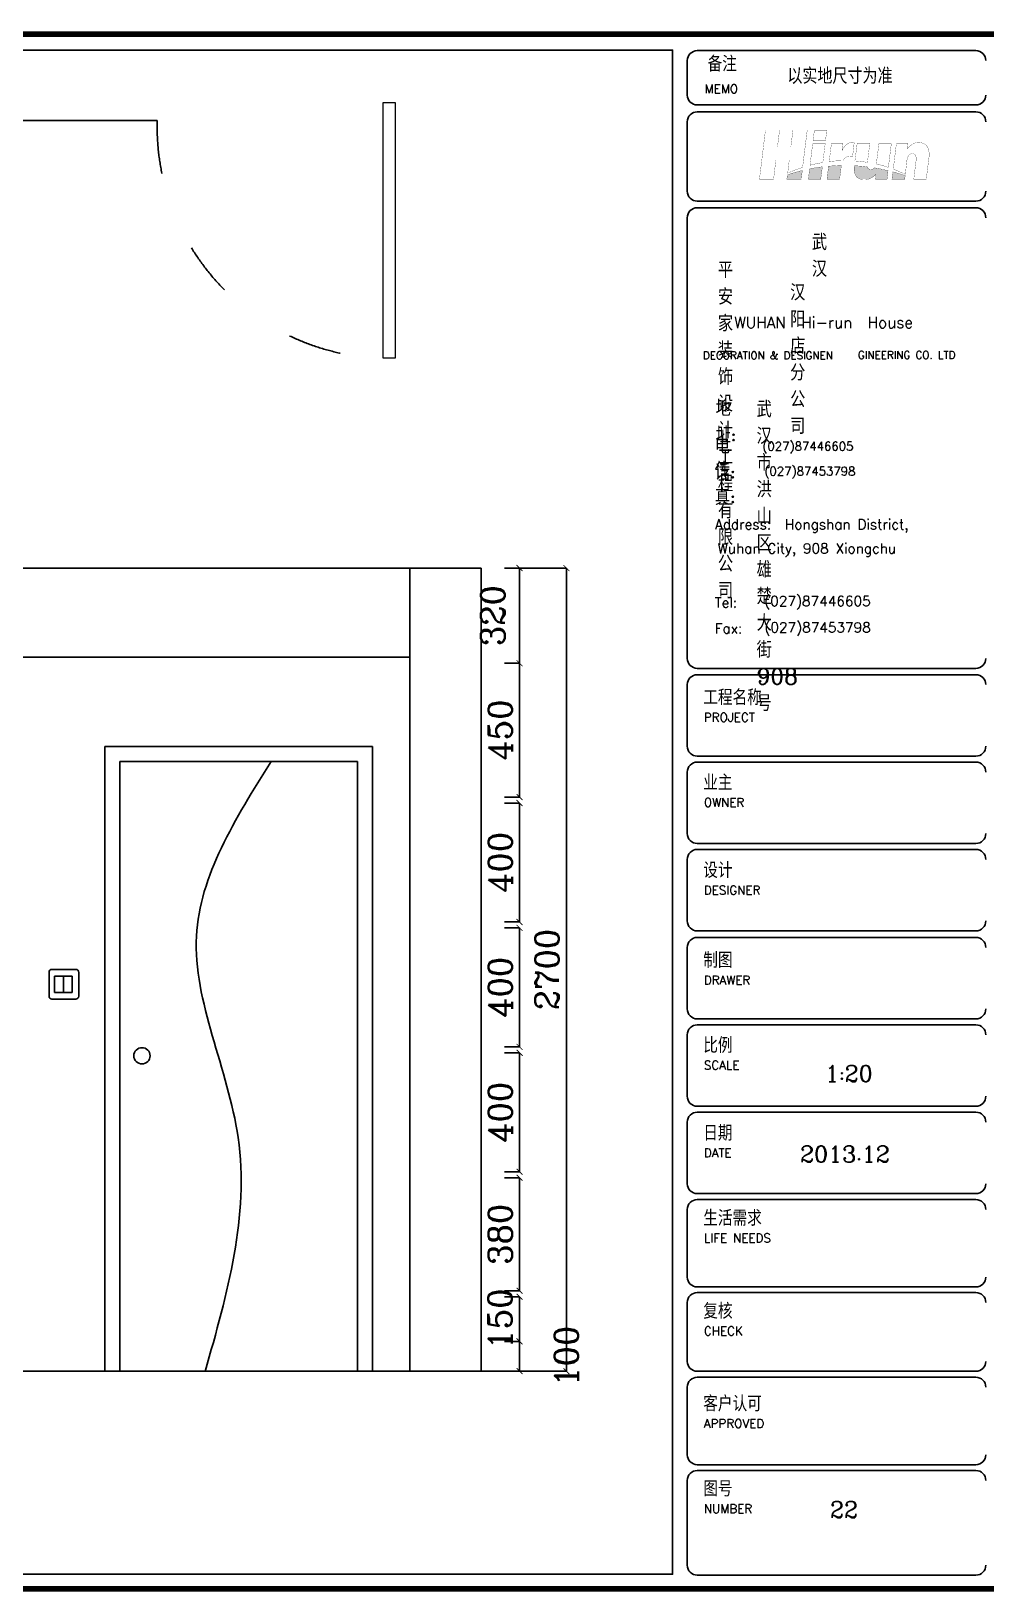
# Model space of a CAD drawing. Header units: millimetres. Extents: x 512961 to 1001058, y -961995 to -458543.
# Drawn here: x 903953 to 907163, y -886619 to -881372 of the extents above; entities that cross this region are included whole.
import ezdxf

# ---------------------------------------------------------------- set-up
doc = ezdxf.new("R2010")
doc.units = ezdxf.units.MM
doc.header["$MEASUREMENT"] = 0
doc.header["$PDMODE"] = 3
doc.linetypes.add('ACAD_ISO03W100', pattern=[30, 12, -18])
doc.layers.get('0').update_dxf_attribs({"linetype": 'CONTINUOUS'})
doc.layers.get('DEFPOINTS').update_dxf_attribs({"linetype": 'CONTINUOUS'})
for name, color, linetype in [('txt', 7, 'CONTINUOUS'), ('WINDOW', 5, 'CONTINUOUS'), ('家具内线', 8, 'CONTINUOUS'), ('家具外线', 4, 'CONTINUOUS'), ('装饰细节', 1, 'CONTINUOUS')]:
    doc.layers.add(name, color=color, linetype=linetype)
doc.layers.add('门窗', color=4, linetype='CONTINUOUS', lineweight=13)
doc.styles.add('HZXY', font='complex.shx', dxfattribs={"bigfont": 'HZXY.shx'})
doc.styles.add('ROMAND', font='romand')
doc.styles.get("Standard").update_dxf_attribs({"font": 'complex.shx', "bigfont": 'hzxy.shx'})
doc.dimstyles.new('LMDIM40', dxfattribs={"dimtxt": 80, "dimasz": 20, "dimexe": 0, "dimexo": 0, "dimgap": 25, "dimtad": 1, "dimdec": 0, "dimzin": 0, "dimdsep": 46, "dimtxsty": 'Standard', "dimblk1": 'DOT', "dimblk2": 'DOT', "dimsah": 1, "dimcen": 0, "dimclrd": 2, "dimclre": 2, "dimclrt": 2, "dimadec": 0, "dimazin": 0, "dimtfac": 1, "dimtdec": 0, "dimtmove": 2, "dimatfit": 3, "dimldrblk": 'DOT', "dimfxl": 0, "dimtolj": 1, "dimtzin": 0, "dimarcsym": 0})

# ---------------------------------------------------------------- blocks, each defined once
blk = doc.blocks.new('_ArchTick')
at = {"color": 0, "linetype": 'ByBlock', "const_width": 0.15}
blk.add_lwpolyline([(-0.5, -0.5), (0.5, 0.5)], dxfattribs=at)
blk = doc.blocks.new('*D845')
at = {"layer": 'DEFPOINTS', "color": 0}
for p in [(905544, -885776.6), (905595, -885776.6), (905544, -885876.6)]:
    blk.add_point(p, dxfattribs=at)
at = {"layer": 'txt', "color": 2, "lineweight": -2}
for p, q in [((905544, -885776.6), (905595, -885776.6)), ((905595, -885876.6), (905595, -885776.6)), ((905544, -885876.6), (905595, -885876.6))]:
    blk.add_line(p, q, dxfattribs=at)
at = {"layer": 'txt', "color": 2, "lineweight": -2, "xscale": 20, "yscale": 20, "zscale": 20}
for p, rotation in [((905595, -885776.6), 90), ((905595, -885876.6), 270)]:
    blk.add_blockref('_ArchTick', p, dxfattribs=dict(at, rotation=rotation))
at = {"layer": 'txt', "color": 2, "insert": (905752.5, -885826.6), "char_height": 80, "attachment_point": 5, "rotation": 90}
blk.add_mtext('\\A1;100', dxfattribs=at)
blk = doc.blocks.new('_DOT')
at = {"color": 0, "linetype": 'ByBlock'}
blk.add_line((-0.5, 0), (-1, 0), dxfattribs=at)
at = {"color": 0, "linetype": 'ByBlock', "const_width": 0.5}
blk.add_lwpolyline([(-0.25, 0, 1), (0.25, 0, 1)], format="xyb", close=True, dxfattribs=at)
blk = doc.blocks.new('DOT')
at = {"color": 0, "linetype": 'ByBlock'}
blk.add_line((-0.35, 0), (-1, 0), dxfattribs=at)
at = {"color": 0, "linetype": 'ByBlock', "const_width": 0.35}
blk.add_lwpolyline([(-0.175, 0, 1), (0.175, 0, 1)], format="xyb", close=True, dxfattribs=at)
blk = doc.blocks.new('*D846')
at = {"layer": 'DEFPOINTS', "color": 0}
for p in [(905544, -885626.6), (905595, -885626.6), (905544, -885776.6)]:
    blk.add_point(p, dxfattribs=at)
at = {"layer": 'txt', "color": 2, "lineweight": -2}
for p, q in [((905544, -885626.6), (905595, -885626.6)), ((905595, -885776.6), (905595, -885626.6)), ((905544, -885776.6), (905595, -885776.6))]:
    blk.add_line(p, q, dxfattribs=at)
at = {"layer": 'txt', "color": 2, "lineweight": -2, "xscale": 20, "yscale": 20, "zscale": 20}
for p, rotation in [((905595, -885626.6), 90), ((905595, -885776.6), 270)]:
    blk.add_blockref('_ArchTick', p, dxfattribs=dict(at, rotation=rotation))
at = {"layer": 'txt', "color": 2, "insert": (905529.5, -885701.6), "char_height": 80, "attachment_point": 5, "rotation": 90}
blk.add_mtext('\\A1;150', dxfattribs=at)
blk = doc.blocks.new('*D847')
at = {"layer": 'DEFPOINTS', "color": 0}
for p in [(905544, -885226.6), (905595, -885226.6), (905544, -885606.6)]:
    blk.add_point(p, dxfattribs=at)
at = {"layer": 'txt', "color": 2, "lineweight": -2}
for p, q in [((905544, -885226.6), (905595, -885226.6)), ((905595, -885606.6), (905595, -885226.6)), ((905544, -885606.6), (905595, -885606.6))]:
    blk.add_line(p, q, dxfattribs=at)
at = {"layer": 'txt', "color": 2, "lineweight": -2, "xscale": 20, "yscale": 20, "zscale": 20}
for p, rotation in [((905595, -885226.6), 90), ((905595, -885606.6), 270)]:
    blk.add_blockref('_ArchTick', p, dxfattribs=dict(at, rotation=rotation))
at = {"layer": 'txt', "color": 2, "insert": (905530, -885416.6), "char_height": 80, "attachment_point": 5, "rotation": 90}
blk.add_mtext('\\A1;380', dxfattribs=at)
blk = doc.blocks.new('*D848')
at = {"layer": 'DEFPOINTS', "color": 0}
for p in [(905544, -884806.6), (905595, -884806.6), (905544, -885206.6)]:
    blk.add_point(p, dxfattribs=at)
at = {"layer": 'txt', "color": 2, "lineweight": -2}
for p, q in [((905544, -884806.6), (905595, -884806.6)), ((905595, -885206.6), (905595, -884806.6)), ((905544, -885206.6), (905595, -885206.6))]:
    blk.add_line(p, q, dxfattribs=at)
at = {"layer": 'txt', "color": 2, "lineweight": -2, "xscale": 20, "yscale": 20, "zscale": 20}
for p, rotation in [((905595, -884806.6), 90), ((905595, -885206.6), 270)]:
    blk.add_blockref('_ArchTick', p, dxfattribs=dict(at, rotation=rotation))
at = {"layer": 'txt', "color": 2, "insert": (905530, -885006.6), "char_height": 80, "attachment_point": 5, "rotation": 90}
blk.add_mtext('\\A1;400', dxfattribs=at)
blk = doc.blocks.new('*D849')
at = {"layer": 'DEFPOINTS', "color": 0}
for p in [(905544, -884386.6), (905595, -884386.6), (905544, -884786.6)]:
    blk.add_point(p, dxfattribs=at)
at = {"layer": 'txt', "color": 2, "lineweight": -2}
for p, q in [((905544, -884386.6), (905595, -884386.6)), ((905595, -884786.6), (905595, -884386.6)), ((905544, -884786.6), (905595, -884786.6))]:
    blk.add_line(p, q, dxfattribs=at)
at = {"layer": 'txt', "color": 2, "lineweight": -2, "xscale": 20, "yscale": 20, "zscale": 20}
for p, rotation in [((905595, -884386.6), 90), ((905595, -884786.6), 270)]:
    blk.add_blockref('_ArchTick', p, dxfattribs=dict(at, rotation=rotation))
at = {"layer": 'txt', "color": 2, "insert": (905530, -884586.6), "char_height": 80, "attachment_point": 5, "rotation": 90}
blk.add_mtext('\\A1;400', dxfattribs=at)
blk = doc.blocks.new('*D850')
at = {"layer": 'DEFPOINTS', "color": 0}
for p in [(905544, -883966.6), (905595, -883966.6), (905544, -884366.6)]:
    blk.add_point(p, dxfattribs=at)
at = {"layer": 'txt', "color": 2, "lineweight": -2}
for p, q in [((905544, -883966.6), (905595, -883966.6)), ((905595, -884366.6), (905595, -883966.6)), ((905544, -884366.6), (905595, -884366.6))]:
    blk.add_line(p, q, dxfattribs=at)
at = {"layer": 'txt', "color": 2, "lineweight": -2, "xscale": 20, "yscale": 20, "zscale": 20}
for p, rotation in [((905595, -883966.6), 90), ((905595, -884366.6), 270)]:
    blk.add_blockref('_ArchTick', p, dxfattribs=dict(at, rotation=rotation))
at = {"layer": 'txt', "color": 2, "insert": (905530, -884166.6), "char_height": 80, "attachment_point": 5, "rotation": 90}
blk.add_mtext('\\A1;400', dxfattribs=at)
blk = doc.blocks.new('*D851')
at = {"layer": 'DEFPOINTS', "color": 0}
for p in [(905544, -883496.6), (905595, -883496.6), (905544, -883946.6)]:
    blk.add_point(p, dxfattribs=at)
at = {"layer": 'txt', "color": 2, "lineweight": -2}
for p, q in [((905544, -883496.6), (905595, -883496.6)), ((905595, -883946.6), (905595, -883496.6)), ((905544, -883946.6), (905595, -883946.6))]:
    blk.add_line(p, q, dxfattribs=at)
at = {"layer": 'txt', "color": 2, "lineweight": -2, "xscale": 20, "yscale": 20, "zscale": 20}
for p, rotation in [((905595, -883496.6), 90), ((905595, -883946.6), 270)]:
    blk.add_blockref('_ArchTick', p, dxfattribs=dict(at, rotation=rotation))
at = {"layer": 'txt', "color": 2, "insert": (905530, -883721.6), "char_height": 80, "attachment_point": 5, "rotation": 90}
blk.add_mtext('\\A1;450', dxfattribs=at)
blk = doc.blocks.new('*D853')
at = {"layer": 'DEFPOINTS', "color": 0}
for p in [(905544, -883176.6), (905544, -885876.6), (905752.5, -885876.6)]:
    blk.add_point(p, dxfattribs=at)
at = {"layer": 'txt', "color": 2, "lineweight": -2}
for p, q in [((905544, -883176.6), (905752.5, -883176.6)), ((905752.5, -883176.6), (905752.5, -885876.6)), ((905544, -885876.6), (905752.5, -885876.6))]:
    blk.add_line(p, q, dxfattribs=at)
at = {"layer": 'txt', "color": 2, "lineweight": -2, "xscale": 20, "yscale": 20, "zscale": 20}
for p, rotation in [((905752.5, -883176.6), 90), ((905752.5, -885876.6), 270)]:
    blk.add_blockref('_ArchTick', p, dxfattribs=dict(at, rotation=rotation))
at = {"layer": 'txt', "color": 2, "insert": (905687.5, -884526.6), "char_height": 80, "attachment_point": 5, "rotation": 90}
blk.add_mtext('\\A1;2700', dxfattribs=at)
blk = doc.blocks.new('*D1064')
at = {"layer": 'DEFPOINTS', "color": 0}
for p in [(905544, -883176.6), (905595, -883176.6), (905544, -883496.6)]:
    blk.add_point(p, dxfattribs=at)
at = {"layer": 'txt', "color": 2, "lineweight": -2}
for p, q in [((905544, -883176.6), (905595, -883176.6)), ((905595, -883496.6), (905595, -883176.6)), ((905544, -883496.6), (905595, -883496.6))]:
    blk.add_line(p, q, dxfattribs=at)
at = {"layer": 'txt', "color": 2, "lineweight": -2, "xscale": 20, "yscale": 20, "zscale": 20}
for p, rotation in [((905595, -883176.6), 90), ((905595, -883496.6), 270)]:
    blk.add_blockref('_ArchTick', p, dxfattribs=dict(at, rotation=rotation))
at = {"layer": 'txt', "color": 2, "insert": (905505, -883336.6), "char_height": 80, "attachment_point": 5, "rotation": 90}
blk.add_mtext('\\A1;320', dxfattribs=at)
blk = doc.blocks.new('dty56ey6u76u')
h = blk.add_hatch(color=8)
h.paths.add_polyline_path([(152846, -147443, 0.008373), (152807, -147430, 0.012524), (152763, -147418), (152757, -147467), (152843, -147467)])
h.paths.add_polyline_path([(152731, -147410, 0.000978), (152687, -147400, 0.008202), (152639, -147391, -0.08076), (152632, -147397, -0.07009), (152625, -147400, -0.065952), (152611, -147401, -0.171138), (152599, -147397, -0.17102), (152592, -147385, 0.00912), (152548, -147380, 0.006727), (152504, -147377, 0.003583), (152503, -147387, 0.027491), (152503, -147407, 0.125398), (152515, -147446, 0.160866), (152544, -147467), (152600, -147467, 0.083032), (152626, -147454, 0.044846), (152641, -147443, 0.0269), (152650, -147431), (152646, -147467), (152724, -147467)])
h.paths.add_polyline_path([(152417, -147375, 0.005645), (152376, -147377, 0.006522), (152331, -147380), (152320, -147467), (152405, -147467)])
h.paths.add_polyline_path([(152289, -147384, 0.008787), (152246, -147390, 0.015086), (152203, -147398), (152195, -147467), (152278, -147467)])
h.paths.add_polyline_path([(152154, -147409, 0.011698), (152105, -147422, 0.006831), (152054, -147438), (152050, -147467), (152147, -147467)])
at = {"const_width": 1.59}
for points in [[(151906, -147139), (151866, -147467), (151961, -147467), (151976, -147341), (152066, -147341), (152056, -147427, -0.021361), (152111, -147404, -0.011006), (152156, -147388), (152187, -147139), (152091, -147139), (152077, -147249), (151987, -147249), (152001, -147139), (151906, -147139)], [(152350, -147228), (152335, -147349, -0.011867), (152377, -147345, -0.012997), (152427, -147343, -0.143936), (152446, -147321, -0.143683), (152474, -147314, -0.153668), (152483, -147317), (152492, -147317), (152503, -147223), (152499, -147223, -0.015573), (152497, -147222, 0.08379), (152493, -147221, 0.078886), (152473, -147223, 0.132596), (152444, -147241, 0.089043), (152421, -147276), (152427, -147228), (152350, -147228)], [(152766, -147400), (152787, -147228), (152864, -147228), (152860, -147265, -0.054355), (152881, -147242, -0.092924), (152910, -147225, -0.133066), (152954, -147223, -0.145597), (152986, -147238, -0.13647), (153003, -147267, -0.083603), (153007, -147314), (152988, -147467), (152904, -147467), (152919, -147346, 0.0455), (152920, -147326, 0.104986), (152916, -147308, 0.190303), (152904, -147298, 0.109725), (152891, -147296, 0.112267), (152876, -147301, 0.08735), (152867, -147312, 0.032594), (152862, -147324, 0.036354), (152858, -147339), (152847, -147435, 0.013342), (152803, -147415, 0.025843), (152766, -147400, 0.760251)], [(152224, -147228), (152206, -147374, -0.010557), (152247, -147364, -0.012892), (152292, -147356), (152308, -147228), (152224, -147228)], [(152523, -147228), (152508, -147345, -0.015908), (152550, -147349, -0.015358), (152592, -147355), (152608, -147228), (152523, -147228)], [(152669, -147228), (152661, -147297, 0.003215), (152656, -147334, -0.035874), (152651, -147365, -0.014819), (152695, -147376, -0.011975), (152733, -147388), (152753, -147228), (152669, -147228)], [(152054, -147438), (152050, -147467), (152147, -147467), (152154, -147409, 0.011698), (152105, -147422, 0.006831), (152054, -147438, -0.764062)], [(152203, -147398), (152195, -147467), (152278, -147467), (152289, -147384, 0.008787), (152246, -147390, 0.015086), (152203, -147398, -1.073063)], [(152331, -147380), (152320, -147467), (152405, -147467), (152417, -147375, 0.005645), (152376, -147377, 0.006522), (152331, -147380, -0.577686)], [(152731, -147410), (152724, -147467), (152646, -147467), (152650, -147431, -0.0269), (152641, -147443, -0.044846), (152626, -147454, -0.098409), (152595, -147468, -0.092639), (152556, -147470, -0.217932), (152515, -147446, -0.125398), (152503, -147407, -0.027491), (152503, -147387, -0.003583), (152504, -147377, -0.006727), (152548, -147380, -0.00912), (152592, -147385, 0.17102), (152599, -147397, 0.171138), (152611, -147401, 0.065952), (152625, -147400, 0.07009), (152632, -147397, 0.08076), (152639, -147391, -0.008202), (152687, -147400, -0.000978), (152731, -147410, 1.199229)], [(152763, -147418), (152757, -147467), (152843, -147467), (152846, -147443, 0.008373), (152807, -147430, 0.012524), (152763, -147418, -1.421416)]]:
    blk.add_lwpolyline(points, format="xyb", dxfattribs=at)
blk.add_lwpolyline([(152235, -147140), (152227, -147208), (152310, -147208), (152319, -147140), (152235, -147140)], dxfattribs=at)

msp = doc.modelspace()

# ---------------------------------------------------------------- linework, layer by layer
at = {"color": 4}
for p, q in [((906159.2, -881470.5), (906159.2, -881586.3)), ((907129.7, -881437.1), (906192.5, -881437.1)), ((907129.7, -881619.7), (906192.5, -881619.7)), ((906159.2, -881676.3), (906159.2, -881909.7)), ((907129.7, -881642.9), (906192.5, -881642.9)), ((907129.7, -881943.1), (906192.5, -881943.1)), ((907129.7, -881965.3), (906192.5, -881965.3)), ((906159.2, -881998.7), (906159.2, -883480.5)), ((907129.7, -883513.9), (906192.5, -883513.9)), ((906159.2, -883568.7), (906159.2, -883775.7)), ((906192.5, -883535.3), (907129.7, -883535.3)), ((906192.5, -883809), (907129.7, -883809)), ((906192.5, -883829.1), (907129.7, -883829.1)), ((906159.2, -883862.5), (906159.2, -884069.4)), ((906192.5, -884102.8), (907129.7, -884102.8)), ((906192.5, -884122.9), (907129.7, -884122.9)), ((906159.2, -884156.2), (906159.2, -884363.2)), ((906192.5, -884396.6), (907129.7, -884396.6)), ((906159.2, -884452), (906159.2, -884659)), ((906192.5, -884418.6), (907129.7, -884418.6)), ((906192.5, -884692.4), (907129.7, -884692.4)), ((906192.5, -884712.4), (907129.7, -884712.4)), ((906159.2, -884745.8), (906159.2, -884952.8)), ((906192.5, -884986.2), (907129.7, -884986.2)), ((906192.5, -885006.2), (907129.7, -885006.2)), ((906159.2, -885039.6), (906159.2, -885246.6)), ((906192.5, -885280), (907129.7, -885280)), ((906192.5, -885300), (907129.7, -885300)), ((906159.2, -885333.4), (906159.2, -885560.4)), ((906192.5, -885593.8), (907129.7, -885593.8)), ((906192.5, -885612.7), (907129.7, -885612.7)), ((906159.2, -885646), (906159.2, -885843.9)), ((906192.5, -885877.3), (907129.7, -885877.3)), ((906192.5, -885897.4), (907129.7, -885897.4)), ((906159.2, -885930.7), (906159.2, -886157.8)), ((906192.5, -886191.2), (907129.7, -886191.2)), ((906159.2, -886244.1), (906159.2, -886529.2)), ((906192.5, -886210.7), (907129.7, -886210.7)), ((906192.5, -886562.6), (907129.7, -886562.6))]:
    msp.add_line(p, q, dxfattribs=at)
at = {"const_width": 19.9}
msp.add_lwpolyline([(900019.2, -886608.6), (907221.1, -886608.6), (907221.1, -881381.7), (900019.2, -881381.7)], close=True, dxfattribs=at)
at = {"color": 4}
msp.add_lwpolyline([(900069.2, -881435), (900069.2, -886559.6), (906109.5, -886559.6), (906109.5, -881435)], close=True, dxfattribs=at)
for centre, start, end in [((906192.5, -881470.5), 90, 180), ((907129.7, -881470.5), 0, 90), ((906192.5, -881586.3), 180, 270), ((907129.7, -881586.3), 270, 0), ((906192.5, -881676.3), 90, 180), ((907129.7, -881676.3), 0, 90), ((906192.5, -881909.7), 180, 270), ((907129.7, -881909.7), 270, 0), ((906192.5, -881998.7), 90, 180), ((907129.7, -881998.7), 0, 90), ((906192.5, -883480.5), 180, 270), ((907129.7, -883480.5), 270, 0), ((906192.5, -883568.7), 90, 180), ((907129.7, -883568.7), 0, 90), ((906192.5, -883775.7), 180, 270), ((907129.7, -883775.7), 270, 0), ((906192.5, -883862.5), 90, 180), ((907129.7, -883862.5), 0, 90), ((906192.5, -884069.4), 180, 270), ((907129.7, -884069.4), 270, 0), ((906192.5, -884156.2), 90, 180), ((907129.7, -884156.2), 0, 90), ((906192.5, -884363.2), 180, 270), ((907129.7, -884363.2), 270, 0), ((906192.5, -884452), 90, 180), ((907129.7, -884452), 0, 90), ((906192.5, -884659), 180, 270), ((907129.7, -884659), 270, 0), ((906192.5, -884745.8), 90, 180), ((907129.7, -884745.8), 0, 90), ((906192.5, -884952.8), 180, 270), ((907129.7, -884952.8), 270, 0), ((906192.5, -885039.6), 90, 180), ((907129.7, -885039.6), 0, 90), ((906192.5, -885246.6), 180, 270), ((907129.7, -885246.6), 270, 0), ((906192.5, -885333.4), 90, 180), ((907129.7, -885333.4), 0, 90), ((906192.5, -885560.4), 180, 270), ((907129.7, -885560.4), 270, 0), ((906192.5, -885646), 90, 180), ((907129.7, -885646), 0, 90), ((906192.5, -885843.9), 180, 270), ((907129.7, -885843.9), 270, 0), ((906192.5, -885930.7), 90, 180), ((907129.7, -885930.7), 0, 90), ((906192.5, -886157.8), 180, 270), ((907129.7, -886157.8), 270, 0), ((906192.5, -886244.1), 90, 180), ((907129.7, -886244.1), 0, 90), ((906192.5, -886529.2), 180, 270), ((907129.7, -886529.2), 270, 0)]:
    msp.add_arc(centre, 33.4, start, end, dxfattribs=at)
at = {"layer": 'WINDOW'}
for p, q in [((903852.1, -881671.5), (904376.3, -881671.5)), ((905466.3, -883176.6), (900802.1, -883176.6)), ((905226.3, -885876.6), (905226.3, -883176.6)), ((905466.3, -885876.6), (905466.3, -883176.6)), ((905226.3, -883476.6), (903852.1, -883476.6)), ((900641.7, -885876.6), (905611.7, -885876.6))]:
    msp.add_line(p, q, dxfattribs=at)
at = {"layer": '家具内线'}
for p, q in [((904030.7, -884604), (904030.7, -884549.2)), ((904030.7, -884549.2), (904090.7, -884549.2)), ((904060.7, -884604), (904060.7, -884549.2)), ((904090.7, -884549.2), (904090.7, -884604)), ((904090.7, -884604), (904030.7, -884604))]:
    msp.add_line(p, q, dxfattribs=at)
at = {"layer": '家具内线', "ltscale": 500}
msp.add_spline([(904759.7, -883826.6), (904508.1, -884414.2), (904648.2, -885090.9), (904537.4, -885878.2)], degree=3, dxfattribs=at)
at = {"layer": '家具外线'}
for p, q in [((905100.3, -883776.6), (904200.3, -883776.6)), ((904200.3, -883776.6), (904200.3, -885876.6)), ((905100.3, -883776.6), (905100.3, -885876.6)), ((905050.3, -883826.6), (904250.3, -883826.6)), ((904250.3, -883826.6), (904250.3, -885876.6)), ((905050.3, -883826.6), (905050.3, -885876.6)), ((904012.4, -884536.1), (904012.4, -884616.1)), ((904102.4, -884526.1), (904022.4, -884526.1)), ((904112.4, -884616.1), (904112.4, -884536.1)), ((904022.4, -884626.1), (904102.4, -884626.1)), ((904196.7, -885876.6), (905046.7, -885876.6)), ((905000.3, -885876.6), (905050.3, -885876.6))]:
    msp.add_line(p, q, dxfattribs=at)
msp.add_circle((904325.1, -884816.6), 27.4, dxfattribs=at)
for centre, start, end in [((904022.4, -884536.1), 90, 180), ((904102.4, -884536.1), 0, 90), ((904022.4, -884616.1), 180, 270), ((904102.4, -884616.1), 270, 0)]:
    msp.add_arc(centre, 10, start, end, dxfattribs=at)
at = {"layer": '装饰细节', "color": 250, "linetype": 'ACAD_ISO03W100', "ltscale": 15}
msp.add_arc((905156.3, -881691.5), 780.3, 178.5267, 271.4688, dxfattribs=at)
at = {"layer": '门窗'}
msp.add_lwpolyline([(905176.3, -881611.5), (905176.3, -882471.5), (905136.3, -882471.5), (905136.3, -881611.5), (905176.3, -881611.5)], dxfattribs=at)

# ---------------------------------------------------------------- block references
at = {"color": 1, "xscale": 0.5, "yscale": 0.5, "zscale": 0.5}
msp.add_blockref('dty56ey6u76u', (830468.9, -808135.5), dxfattribs=at)

# ---------------------------------------------------------------- texts
for s, height, style, p in [('备注', 51.77, 'HZXY', (906227.6, -881507.4)), ('以实地尺寸为准', 53.2, 'HZXY', (906495.7, -881548.9)), ('MEMO', 29.38, 'ROMAND', (906217.9, -881580.2)), ('WUHAN  Hi-run  House', 37.498, 'HZXY', (906317.1, -882369.9, -577.1)), ('DECORATION & DESIGNEN', 25.491, 'HZXY', (906211.9, -882474.4, -577.1)), ('GINEERING CO. LTD', 25.491, 'HZXY', (906733.2, -882473, -577.1)), ('(027)87446605', 28.856, 'HZXY', (906411.3, -882781.5, -494.7)), (' (027)87453798', 28.856, 'HZXY', (906398.3, -882865.5, -494.7)), ('Address:  Hongshan District, ', 33.666, 'HZXY', (906252.3, -883046.5, -577.1)), (' Wuhan City, 908 Xiongchu  ', 33.666, 'HZXY', (906237.8, -883127.4)), (' (027)87446605', 33.666, 'HZXY', (906394.9, -883304.6, -395.7)), (' (027)87453798', 33.666, 'HZXY', (906395.3, -883392.9, -494.7)), ('工程名称', 51.77, 'HZXY', (906212.9, -883637.6)), ('PROJECT', 29.38, 'ROMAND', (906214.9, -883693.2)), ('业主', 51.77, 'HZXY', (906212.9, -883923.8)), ('OWNER', 29.38, 'ROMAND', (906214.9, -883979.4)), ('设计', 51.77, 'HZXY', (906212.9, -884218.7)), ('DESIGNER', 29.38, 'ROMAND', (906214.9, -884274.3)), ('制图', 51.77, 'HZXY', (906212.9, -884521)), ('DRAWER', 29.38, 'ROMAND', (906214.9, -884576.6)), ('比例', 51.77, 'HZXY', (906212.9, -884807.1)), ('SCALE', 29.38, 'ROMAND', (906214.9, -884862.7)), ('日期', 51.77, 'HZXY', (906212.9, -885102)), ('DATE', 29.38, 'ROMAND', (906214.9, -885157.6)), ('复核', 51.77, 'HZXY', (906212.9, -885700.8)), ('CHECK', 29.38, 'ROMAND', (906214.9, -885756.4)), ('客户认可', 51.77, 'HZXY', (906212.9, -886012)), ('APPROVED', 29.38, 'ROMAND', (906214.9, -886067.6)), ('图号', 51.77, 'HZXY', (906212.9, -886298.2)), ('NUMBER', 29.38, 'ROMAND', (906214.9, -886353.8))]:
    msp.add_text(s, height=height, dxfattribs=dict(style=style)).set_placement(p)
for s, p in [('1:20', (906622.5, -884903.7)), ('2013.12', (906538.5, -885174.7)), ('22', (906639, -886370))]:
    msp.add_text(s, height=55).set_placement(p)
at = {"color": 2}
for s, height, style, p in [('生活需求', 51.77, 'HZXY', (906212.9, -885388.2)), ('LIFE NEEDS', 29.38, 'ROMAND', (906214.9, -885443.8))]:
    msp.add_text(s, height=height, dxfattribs=dict(at, style=style)).set_placement(p)
at = {"attachment_point": 1, "style": 'HZXY'}
for s, insert, char_height, width in [('武汉', (906578.1, -882054.1, -577.1), 53.87, 0.285), ('平安家装饰设计工程有限公司', (906262, -882147.7, -577.1), 53.865, 0.337), ('汉阳店分公司', (906505, -882223.3, -577.1), 53.87, 0.25), ('地址:', (906254.2, -882612.5, -577.1), 53.87, 0.337), ('武汉市洪山区雄楚大街908号', (906392.2, -882616, -577.1), 53.865, 0.285), ('电话:', (906251.6, -882738.3, -577.1), 53.87, 0.337), ('传真:', (906251.6, -882821, -577.1), 53.87, 0.337), ('Tel:', (906251.6, -883275.8, -577.1), 33.67, 0.337), ('Fax:', (906251.6, -883362.6, -577.1), 33.67, 0.337)]:
    msp.add_mtext(s, dxfattribs=dict(at, insert=insert, char_height=char_height, width=width))

# ---------------------------------------------------------------- dimensions: what is measured, and where the dimension line sits
at = {"layer": 'txt'}
for base, p1, p2, angle, picture, middle in [((905595, -883176.6), (905544, -883496.6), (905544, -883176.6), 90, '*D1064', (905505, -883336.6)), ((905595, -885626.6), (905544, -885776.6), (905544, -885626.6), 270, '*D846', (905529.5, -885701.6))]:
    dim = msp.add_linear_dim(base=base, p1=p1, p2=p2, angle=angle, dimstyle='LMDIM40', override={"dimblk": 'ArchTick', "dimsah": 0, "dimldrblk": 'DOT'}, dxfattribs=at)
    dim.commit()
    dim.dimension.update_dxf_attribs({"geometry": picture, "text_midpoint": middle, "dimtype": 160})
for base, p1, p2, angle, picture, middle in [((905752.5, -885876.6), (905544, -883176.6), (905544, -885876.6), 90, '*D853', (905687.5, -884526.6)), ((905595, -883496.6), (905544, -883946.6), (905544, -883496.6), 270, '*D851', (905530, -883721.6)), ((905595, -883966.6), (905544, -884366.6), (905544, -883966.6), 270, '*D850', (905530, -884166.6)), ((905595, -884386.6), (905544, -884786.6), (905544, -884386.6), 270, '*D849', (905530, -884586.6)), ((905595, -884806.6), (905544, -885206.6), (905544, -884806.6), 270, '*D848', (905530, -885006.6)), ((905595, -885226.6), (905544, -885606.6), (905544, -885226.6), 270, '*D847', (905530, -885416.6)), ((905595, -885776.6), (905544, -885876.6), (905544, -885776.6), 270, '*D845', (905752.5, -885826.6))]:
    dim = msp.add_linear_dim(base=base, p1=p1, p2=p2, angle=angle, dimstyle='LMDIM40', override={"dimblk": 'ArchTick', "dimsah": 0, "dimldrblk": 'DOT'}, dxfattribs=at)
    dim.commit()
    dim.dimension.update_dxf_attribs({"geometry": picture, "text_midpoint": middle})

doc.saveas('drawing.dxf')
